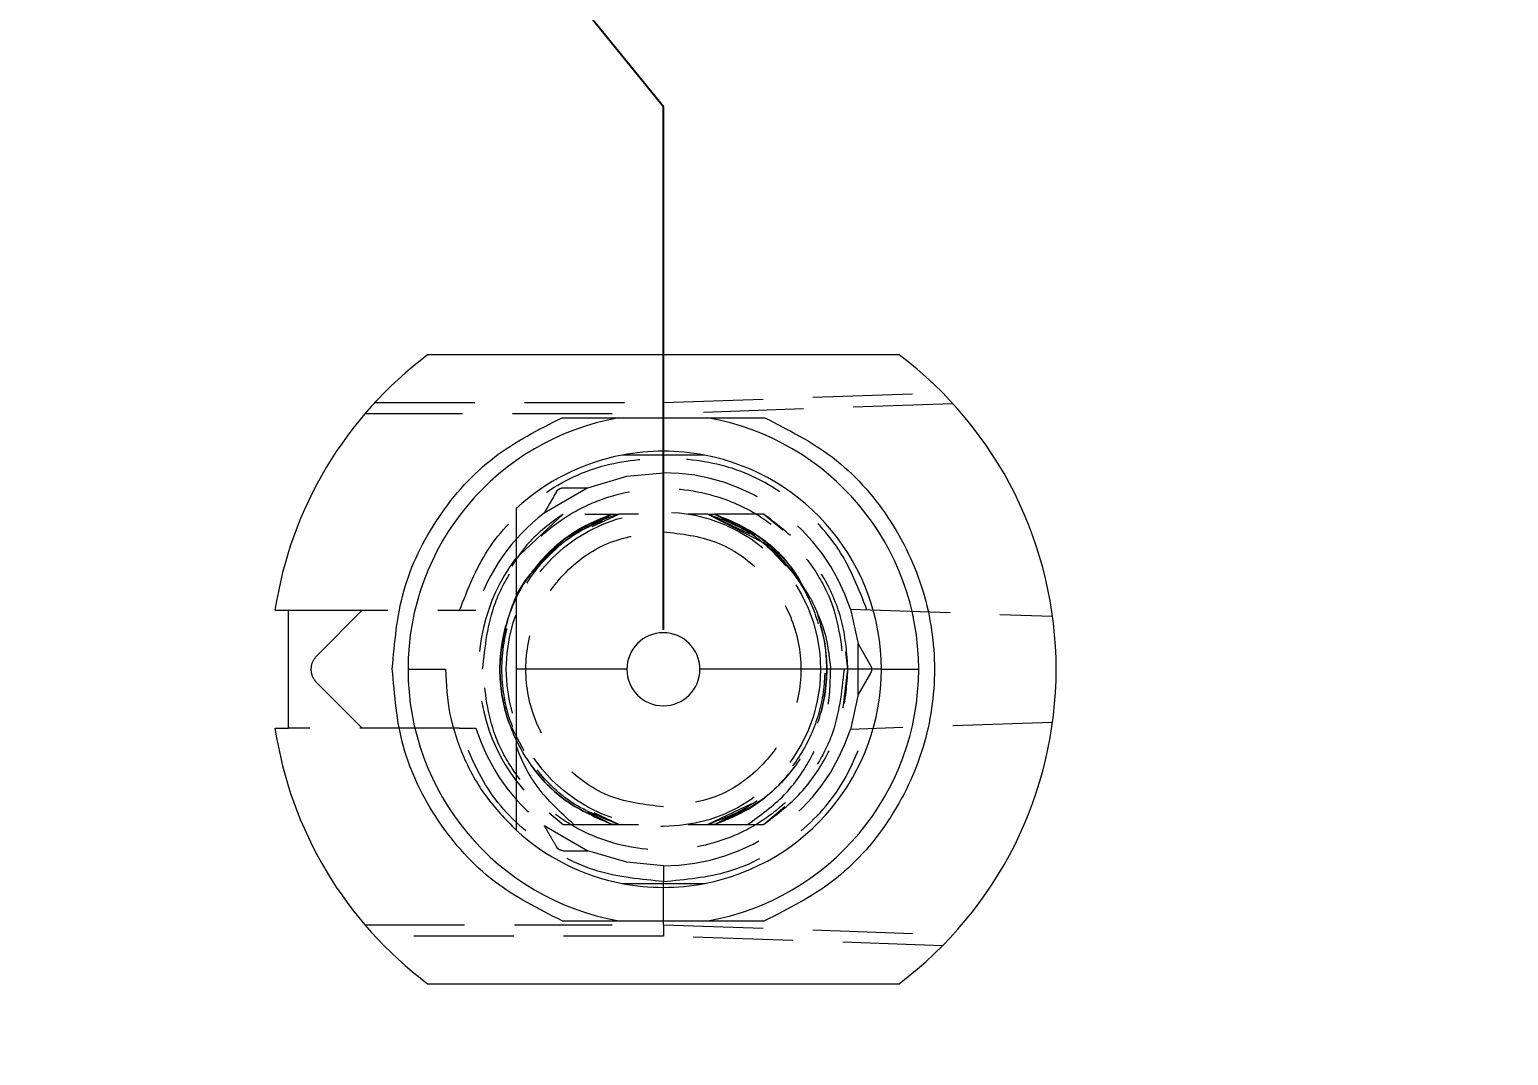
# Model space of a CAD drawing. Header units: millimetres. Extents: x -64 to 530, y -86 to 334.
# Drawn here: x 137.91 to 156.73, y 219.68 to 232.73 of the extents above; entities that cross this region are included whole.
import ezdxf

# ---------------------------------------------------------------- set-up
doc = ezdxf.new("R2010")
doc.units = ezdxf.units.MM
doc.header["$PDSIZE"] = -1
doc.linetypes.add('HIDDEN', pattern=[1.905, 1.27, -0.635])
doc.dimstyles.new('ISO-25', dxfattribs={"dimtxt": 2.5, "dimasz": 2.5, "dimexe": 1.25, "dimexo": 0.625, "dimtad": 1, "dimtxsty": 'Standard', "dimcen": 2.5, "dimadec": 0, "dimazin": 0, "dimtfac": 1, "dimtmove": 0, "dimatfit": 3, "dimfxl": 0, "dimarcsym": 0})

# ---------------------------------------------------------------- blocks, each defined once
blk = doc.blocks.new('*D35')
at = {"color": 0, "lineweight": -2}
for p, q in [((437.684, 297.079), (437.684, 315.579)), ((431.8, 293.079), (437.684, 297.079)), ((431.8, 279.9), (431.8, 293.079))]:
    blk.add_line(p, q, dxfattribs=at)
at = {"layer": 'Defpoints', "color": 0}
for p in [(437.684, 301.079), (431.8, 279.4), (0, 0)]:
    blk.add_point(p, dxfattribs=at)
at = {"color": 0, "insert": (435.434, 308.579), "char_height": 3, "attachment_point": 5, "rotation": 90}
blk.add_mtext('431,80', dxfattribs=at)
blk = doc.blocks.new('*D38')
at = {"color": 0, "lineweight": -2}
for p, q in [((162.289, 289.755), (162.289, 308.755)), ((165.75, 285.755), (162.289, 289.755)), ((165.75, 274.9), (165.75, 285.755))]:
    blk.add_line(p, q, dxfattribs=at)
at = {"layer": 'Defpoints', "color": 0}
for p in [(162.289, 293.755), (165.75, 274.4), (0, 0)]:
    blk.add_point(p, dxfattribs=at)
at = {"color": 0, "insert": (160.039, 301.505), "char_height": 3, "attachment_point": 5, "rotation": 90}
blk.add_mtext('165,75', dxfattribs=at)
blk = doc.blocks.new('*D39')
at = {"color": 0, "lineweight": -2}
for p, q in [((125.6, 265.32), (129.1, 265.32)), ((129.1, 265.32), (130.828, 263.455)), ((130.828, 263.455), (150.828, 263.455))]:
    blk.add_line(p, q, dxfattribs=at)
at = {"layer": 'Defpoints', "color": 0}
for p in [(125.1, 265.32), (134.828, 263.455), (0, 0)]:
    blk.add_point(p, dxfattribs=at)
at = {"color": 0, "insert": (143.078, 265.705), "char_height": 3, "attachment_point": 5}
blk.add_mtext('265,32', dxfattribs=at)
blk = doc.blocks.new('*D41')
at = {"color": 0, "lineweight": -2}
for p, q in [((191.371, 292.073), (191.371, 310.573)), ((199.07, 288.073), (191.371, 292.073)), ((199.07, 265.82), (199.07, 288.073))]:
    blk.add_line(p, q, dxfattribs=at)
at = {"layer": 'Defpoints', "color": 0}
for p in [(191.371, 296.073), (199.07, 265.32), (0, 0)]:
    blk.add_point(p, dxfattribs=at)
at = {"color": 0, "insert": (189.121, 303.573), "char_height": 3, "attachment_point": 5, "rotation": 90}
blk.add_mtext('199,07', dxfattribs=at)
blk = doc.blocks.new('*D42')
at = {"color": 0, "lineweight": -2}
for p, q in [((193.497, 265.32), (189.497, 263.066)), ((198.57, 265.32), (193.497, 265.32)), ((189.497, 263.066), (169.497, 263.066))]:
    blk.add_line(p, q, dxfattribs=at)
at = {"layer": 'Defpoints', "color": 0}
for p in [(199.07, 265.32), (185.497, 263.066), (0, 0)]:
    blk.add_point(p, dxfattribs=at)
at = {"color": 0, "insert": (177.247, 265.316), "char_height": 3, "attachment_point": 5}
blk.add_mtext('265,32', dxfattribs=at)
blk = doc.blocks.new('*D43')
at = {"color": 0, "lineweight": -2}
for p, q in [((280.31, 293.54), (280.31, 313.54)), ((285.75, 289.54), (280.31, 293.54)), ((285.75, 274.9), (285.75, 289.54))]:
    blk.add_line(p, q, dxfattribs=at)
at = {"layer": 'Defpoints', "color": 0}
for p in [(280.31, 297.54), (285.75, 274.4), (0, 0)]:
    blk.add_point(p, dxfattribs=at)
at = {"color": 0, "insert": (278.06, 305.79), "char_height": 3, "attachment_point": 5, "rotation": 90}
blk.add_mtext('285,75', dxfattribs=at)
blk = doc.blocks.new('*D44')
at = {"color": 0, "lineweight": -2}
for p, q in [((298.633, 293.447), (298.633, 312.947)), ((293.9, 289.447), (298.633, 293.447)), ((293.9, 279.9), (293.9, 289.447))]:
    blk.add_line(p, q, dxfattribs=at)
at = {"layer": 'Defpoints', "color": 0}
for p in [(298.633, 297.447), (293.9, 279.4), (0, 0)]:
    blk.add_point(p, dxfattribs=at)
at = {"color": 0, "insert": (296.383, 305.447), "char_height": 3, "attachment_point": 5, "rotation": 90}
blk.add_mtext('293,90', dxfattribs=at)
blk = doc.blocks.new('*D45')
at = {"color": 0, "lineweight": -2}
blk.add_line((285.25, 274.4), (252.388, 274.4), dxfattribs=at)
at = {"layer": 'Defpoints', "color": 0}
for p in [(267.888, 274.4), (285.75, 274.4), (0, 0)]:
    blk.add_point(p, dxfattribs=at)
at = {"color": 0, "insert": (259.888, 276.65), "char_height": 3, "attachment_point": 5}
blk.add_mtext('274,40', dxfattribs=at)
blk = doc.blocks.new('*D46')
at = {"color": 0, "lineweight": -2}
for p, q in [((273.06, 264.82), (273.06, 254.53)), ((273.06, 254.53), (277.95, 250.53)), ((277.95, 250.53), (277.95, 231.03))]:
    blk.add_line(p, q, dxfattribs=at)
at = {"layer": 'Defpoints', "color": 0}
for p in [(273.06, 265.32), (277.95, 246.53), (0, 0)]:
    blk.add_point(p, dxfattribs=at)
at = {"color": 0, "insert": (275.7, 238.53), "char_height": 3, "attachment_point": 5, "rotation": 90}
blk.add_mtext('273,06', dxfattribs=at)
blk = doc.blocks.new('*D47')
at = {"color": 0, "lineweight": -2}
for p, q in [((260.93, 266.76), (240.93, 266.76)), ((264.93, 265.32), (260.93, 266.76)), ((272.56, 265.32), (264.93, 265.32))]:
    blk.add_line(p, q, dxfattribs=at)
at = {"layer": 'Defpoints', "color": 0}
for p in [(256.93, 266.76), (273.06, 265.32), (0, 0)]:
    blk.add_point(p, dxfattribs=at)
at = {"color": 0, "insert": (248.68, 269.01), "char_height": 3, "attachment_point": 5}
blk.add_mtext('265,32', dxfattribs=at)
blk = doc.blocks.new('*D48')
at = {"color": 0, "lineweight": -2}
for p, q in [((355.301, 295.339), (355.301, 315.339)), ((359.73, 291.339), (355.301, 295.339)), ((359.73, 265.82), (359.73, 291.339))]:
    blk.add_line(p, q, dxfattribs=at)
at = {"layer": 'Defpoints', "color": 0}
for p in [(355.301, 299.339), (359.73, 265.32), (0, 0)]:
    blk.add_point(p, dxfattribs=at)
at = {"color": 0, "insert": (353.051, 307.589), "char_height": 3, "attachment_point": 5, "rotation": 90}
blk.add_mtext('359,73', dxfattribs=at)
blk = doc.blocks.new('*D49')
at = {"color": 0, "lineweight": -2}
for p, q in [((349.375, 265.32), (345.375, 260.541)), ((359.23, 265.32), (349.375, 265.32)), ((345.375, 260.541), (325.375, 260.541))]:
    blk.add_line(p, q, dxfattribs=at)
at = {"layer": 'Defpoints', "color": 0}
for p in [(359.73, 265.32), (341.375, 260.541), (0, 0)]:
    blk.add_point(p, dxfattribs=at)
at = {"color": 0, "insert": (333.125, 262.791), "char_height": 3, "attachment_point": 5}
blk.add_mtext('265,32', dxfattribs=at)
blk = doc.blocks.new('*D50')
at = {"color": 0, "lineweight": -2}
for p, q in [((411.281, 297.743), (411.281, 316.243)), ((415.9, 293.743), (411.281, 297.743)), ((415.9, 279.97), (415.9, 293.743))]:
    blk.add_line(p, q, dxfattribs=at)
at = {"layer": 'Defpoints', "color": 0}
for p in [(411.281, 301.743), (415.9, 279.47), (0, 0)]:
    blk.add_point(p, dxfattribs=at)
at = {"color": 0, "insert": (409.031, 309.243), "char_height": 3, "attachment_point": 5, "rotation": 90}
blk.add_mtext('415,90', dxfattribs=at)
blk = doc.blocks.new('*D51')
at = {"color": 0, "lineweight": -2}
for p, q in [((441.42, 274.4), (445.42, 275.871)), ((445.42, 275.871), (464.92, 275.871)), ((425.95, 274.4), (441.42, 274.4))]:
    blk.add_line(p, q, dxfattribs=at)
at = {"layer": 'Defpoints', "color": 0}
for p in [(449.42, 275.871), (425.45, 274.4), (0, 0)]:
    blk.add_point(p, dxfattribs=at)
at = {"color": 0, "insert": (457.42, 278.121), "char_height": 3, "attachment_point": 5}
blk.add_mtext('274,40', dxfattribs=at)
blk = doc.blocks.new('*D52')
at = {"color": 0, "lineweight": -2}
for p, q in [((423.283, 294.998), (423.283, 314.998)), ((425.45, 290.998), (423.283, 294.998)), ((425.45, 274.9), (425.45, 290.998))]:
    blk.add_line(p, q, dxfattribs=at)
at = {"layer": 'Defpoints', "color": 0}
for p in [(423.283, 298.998), (425.45, 274.4), (0, 0)]:
    blk.add_point(p, dxfattribs=at)
at = {"color": 0, "insert": (421.033, 307.248), "char_height": 3, "attachment_point": 5, "rotation": 90}
blk.add_mtext('425,45', dxfattribs=at)
blk = doc.blocks.new('*D56')
at = {"color": 0, "lineweight": -2}
for p, q in [((437.803, 215.414), (437.803, 235.414)), ((425.43, 211.414), (437.803, 215.414)), ((425.43, 198.55), (425.43, 211.414))]:
    blk.add_line(p, q, dxfattribs=at)
at = {"layer": 'Defpoints', "color": 0}
for p in [(437.803, 219.414), (425.43, 198.05), (0, 0)]:
    blk.add_point(p, dxfattribs=at)
at = {"color": 0, "insert": (435.553, 227.664), "char_height": 3, "attachment_point": 5, "rotation": 90}
blk.add_mtext('425,43', dxfattribs=at)
blk = doc.blocks.new('*D73')
at = {"color": 0, "lineweight": -2}
for p, q in [((142.392, 292.375), (142.392, 310.875)), ((139.399, 288.375), (142.392, 292.375)), ((139.399, 279.9), (139.399, 288.375))]:
    blk.add_line(p, q, dxfattribs=at)
at = {"layer": 'Defpoints', "color": 0}
for p in [(142.392, 296.375), (139.399, 279.4), (0, 0)]:
    blk.add_point(p, dxfattribs=at)
at = {"color": 0, "insert": (140.142, 303.875), "char_height": 3, "attachment_point": 5, "rotation": 90}
blk.add_mtext('139,40', dxfattribs=at)
blk = doc.blocks.new('*D75')
at = {"color": 0, "lineweight": -2}
for p, q in [((288.794, 294.16), (288.794, 313.16)), ((290.401, 290.16), (288.794, 294.16)), ((290.401, 279.9), (290.401, 290.16))]:
    blk.add_line(p, q, dxfattribs=at)
at = {"layer": 'Defpoints', "color": 0}
for p in [(288.794, 298.16), (290.401, 279.4), (0, 0)]:
    blk.add_point(p, dxfattribs=at)
at = {"color": 0, "insert": (286.544, 305.91), "char_height": 3, "attachment_point": 5, "rotation": 90}
blk.add_mtext('290,40', dxfattribs=at)
blk = doc.blocks.new('*D76')
at = {"color": 0, "lineweight": -2}
for p, q in [((306.252, 292.611), (306.252, 312.111)), ((297.399, 288.611), (306.252, 292.611)), ((297.399, 279.9), (297.399, 288.611))]:
    blk.add_line(p, q, dxfattribs=at)
at = {"layer": 'Defpoints', "color": 0}
for p in [(306.252, 296.611), (297.399, 279.4), (0, 0)]:
    blk.add_point(p, dxfattribs=at)
at = {"color": 0, "insert": (304.002, 304.611), "char_height": 3, "attachment_point": 5, "rotation": 90}
blk.add_mtext('297,40', dxfattribs=at)
blk = doc.blocks.new('*D77')
at = {"color": 0, "lineweight": -2}
for p, q in [((404.526, 297.682), (404.526, 316.182)), ((412.401, 293.682), (404.526, 297.682)), ((412.401, 279.9), (412.401, 293.682))]:
    blk.add_line(p, q, dxfattribs=at)
at = {"layer": 'Defpoints', "color": 0}
for p in [(404.526, 301.682), (412.401, 279.4), (0, 0)]:
    blk.add_point(p, dxfattribs=at)
at = {"color": 0, "insert": (402.276, 309.182), "char_height": 3, "attachment_point": 5, "rotation": 90}
blk.add_mtext('412,40', dxfattribs=at)
blk = doc.blocks.new('*D78')
at = {"color": 0, "lineweight": -2}
for p, q in [((417.265, 297.291), (417.265, 315.791)), ((419.399, 293.291), (417.265, 297.291)), ((419.399, 279.9), (419.399, 293.291))]:
    blk.add_line(p, q, dxfattribs=at)
at = {"layer": 'Defpoints', "color": 0}
for p in [(417.265, 301.291), (419.399, 279.4), (0, 0)]:
    blk.add_point(p, dxfattribs=at)
at = {"color": 0, "insert": (415.015, 308.791), "char_height": 3, "attachment_point": 5, "rotation": 90}
blk.add_mtext('419,40', dxfattribs=at)
blk = doc.blocks.new('*D119')
at = {"color": 0, "lineweight": -2}
for p, q in [((393.843, 235.159), (393.843, 254.159)), ((396, 231.159), (393.843, 235.159)), ((396, 225.095), (396, 231.159))]:
    blk.add_line(p, q, dxfattribs=at)
at = {"layer": 'Defpoints', "color": 0}
for p in [(393.843, 239.159), (396, 224.595), (0, 0)]:
    blk.add_point(p, dxfattribs=at)
at = {"color": 0, "insert": (391.593, 246.909), "char_height": 3, "attachment_point": 5, "rotation": 90}
blk.add_mtext('396,00', dxfattribs=at)
blk = doc.blocks.new('*D120')
at = {"color": 0, "lineweight": -2}
for p, q in [((372.602, 236.309), (372.602, 255.809)), ((373.5, 232.309), (372.602, 236.309)), ((373.5, 225.095), (373.5, 232.309))]:
    blk.add_line(p, q, dxfattribs=at)
at = {"layer": 'Defpoints', "color": 0}
for p in [(372.602, 240.309), (373.5, 224.595), (0, 0)]:
    blk.add_point(p, dxfattribs=at)
at = {"color": 0, "insert": (370.352, 248.309), "char_height": 3, "attachment_point": 5, "rotation": 90}
blk.add_mtext('373,50', dxfattribs=at)
blk = doc.blocks.new('*D121')
at = {"color": 0, "lineweight": -2}
for p, q in [((345.579, 237.414), (345.579, 256.414)), ((349.175, 233.414), (345.579, 237.414)), ((349.175, 225.095), (349.175, 233.414))]:
    blk.add_line(p, q, dxfattribs=at)
at = {"layer": 'Defpoints', "color": 0}
for p in [(345.579, 241.414), (349.175, 224.595), (0, 0)]:
    blk.add_point(p, dxfattribs=at)
at = {"color": 0, "insert": (343.329, 249.164), "char_height": 3, "attachment_point": 5, "rotation": 90}
blk.add_mtext('349,18', dxfattribs=at)
blk = doc.blocks.new('*D122')
at = {"color": 0, "lineweight": -2}
for p, q in [((325.674, 236.995), (325.674, 256.995)), ((328.855, 232.995), (325.674, 236.995)), ((328.855, 225.095), (328.855, 232.995))]:
    blk.add_line(p, q, dxfattribs=at)
at = {"layer": 'Defpoints', "color": 0}
for p in [(325.674, 240.995), (328.855, 224.595), (0, 0)]:
    blk.add_point(p, dxfattribs=at)
at = {"color": 0, "insert": (323.424, 249.245), "char_height": 3, "attachment_point": 5, "rotation": 90}
blk.add_mtext('328,86', dxfattribs=at)
blk = doc.blocks.new('*D123')
at = {"color": 0, "lineweight": -2}
for p, q in [((304.85, 235.076), (304.85, 254.576)), ((308.535, 231.076), (304.85, 235.076)), ((308.535, 225.095), (308.535, 231.076))]:
    blk.add_line(p, q, dxfattribs=at)
at = {"layer": 'Defpoints', "color": 0}
for p in [(304.85, 239.076), (308.535, 224.595), (0, 0)]:
    blk.add_point(p, dxfattribs=at)
at = {"color": 0, "insert": (302.6, 247.076), "char_height": 3, "attachment_point": 5, "rotation": 90}
blk.add_mtext('308,54', dxfattribs=at)
blk = doc.blocks.new('*D124')
at = {"color": 0, "lineweight": -2}
for p, q in [((286.103, 233.369), (286.103, 253.369)), ((288.215, 229.369), (286.103, 233.369)), ((288.215, 225.095), (288.215, 229.369))]:
    blk.add_line(p, q, dxfattribs=at)
at = {"layer": 'Defpoints', "color": 0}
for p in [(286.103, 237.369), (288.215, 224.595), (0, 0)]:
    blk.add_point(p, dxfattribs=at)
at = {"color": 0, "insert": (283.853, 245.619), "char_height": 3, "attachment_point": 5, "rotation": 90}
blk.add_mtext('288,22', dxfattribs=at)
blk = doc.blocks.new('*D125')
at = {"color": 0, "lineweight": -2}
for p, q in [((263.907, 234.454), (263.907, 253.954)), ((267.895, 230.454), (263.907, 234.454)), ((267.895, 225.095), (267.895, 230.454))]:
    blk.add_line(p, q, dxfattribs=at)
at = {"layer": 'Defpoints', "color": 0}
for p in [(263.907, 238.454), (267.895, 224.595), (0, 0)]:
    blk.add_point(p, dxfattribs=at)
at = {"color": 0, "insert": (261.657, 246.454), "char_height": 3, "attachment_point": 5, "rotation": 90}
blk.add_mtext('267,90', dxfattribs=at)
blk = doc.blocks.new('*D126')
at = {"color": 0, "lineweight": -2}
for p, q in [((243.782, 232.451), (243.782, 252.451)), ((247.575, 228.595), (243.782, 232.451)), ((247.575, 225.095), (247.575, 228.595))]:
    blk.add_line(p, q, dxfattribs=at)
at = {"layer": 'Defpoints', "color": 0}
for p in [(243.782, 236.451), (247.575, 224.595), (0, 0)]:
    blk.add_point(p, dxfattribs=at)
at = {"color": 0, "insert": (241.532, 244.701), "char_height": 3, "attachment_point": 5, "rotation": 90}
blk.add_mtext('247,58', dxfattribs=at)
blk = doc.blocks.new('*D127')
at = {"color": 0, "lineweight": -2}
for p, q in [((222.023, 234.703), (222.023, 254.703)), ((227.255, 230.703), (222.023, 234.703)), ((227.255, 225.095), (227.255, 230.703))]:
    blk.add_line(p, q, dxfattribs=at)
at = {"layer": 'Defpoints', "color": 0}
for p in [(222.023, 238.703), (227.255, 224.595), (0, 0)]:
    blk.add_point(p, dxfattribs=at)
at = {"color": 0, "insert": (219.773, 246.953), "char_height": 3, "attachment_point": 5, "rotation": 90}
blk.add_mtext('227,26', dxfattribs=at)
blk = doc.blocks.new('*D128')
at = {"color": 0, "lineweight": -2}
for p, q in [((203.028, 233.99), (203.028, 253.49)), ((206.946, 229.99), (203.028, 233.99)), ((206.946, 225.095), (206.946, 229.99))]:
    blk.add_line(p, q, dxfattribs=at)
at = {"layer": 'Defpoints', "color": 0}
for p in [(203.028, 237.99), (206.946, 224.595), (0, 0)]:
    blk.add_point(p, dxfattribs=at)
at = {"color": 0, "insert": (200.778, 245.99), "char_height": 3, "attachment_point": 5, "rotation": 90}
blk.add_mtext('206,95', dxfattribs=at)
blk = doc.blocks.new('*D129')
at = {"color": 0, "lineweight": -2}
for p, q in [((182.809, 235.614), (182.809, 254.614)), ((186.615, 231.614), (182.809, 235.614)), ((186.615, 225.095), (186.615, 231.614))]:
    blk.add_line(p, q, dxfattribs=at)
at = {"layer": 'Defpoints', "color": 0}
for p in [(182.809, 239.614), (186.615, 224.595), (0, 0)]:
    blk.add_point(p, dxfattribs=at)
at = {"color": 0, "insert": (180.559, 247.364), "char_height": 3, "attachment_point": 5, "rotation": 90}
blk.add_mtext('186,62', dxfattribs=at)
blk = doc.blocks.new('*D130')
at = {"color": 0, "lineweight": -2}
for p, q in [((163.921, 235.803), (163.921, 254.303)), ((166.295, 231.803), (163.921, 235.803)), ((166.295, 225.095), (166.295, 231.803))]:
    blk.add_line(p, q, dxfattribs=at)
at = {"layer": 'Defpoints', "color": 0}
for p in [(163.921, 239.803), (166.295, 224.595), (0, 0)]:
    blk.add_point(p, dxfattribs=at)
at = {"color": 0, "insert": (161.671, 247.303), "char_height": 3, "attachment_point": 5, "rotation": 90}
blk.add_mtext('166,30', dxfattribs=at)
blk = doc.blocks.new('*D131')
at = {"color": 0, "lineweight": -2}
for p, q in [((142.732, 235.75), (142.732, 254.75)), ((145.975, 231.75), (142.732, 235.75)), ((145.975, 225.095), (145.975, 231.75))]:
    blk.add_line(p, q, dxfattribs=at)
at = {"layer": 'Defpoints', "color": 0}
for p in [(142.732, 239.75), (145.975, 224.595), (0, 0)]:
    blk.add_point(p, dxfattribs=at)
at = {"color": 0, "insert": (140.482, 247.5), "char_height": 3, "attachment_point": 5, "rotation": 90}
blk.add_mtext('145,98', dxfattribs=at)
blk = doc.blocks.new('*D142')
at = {"color": 0, "lineweight": -2}
for p, q in [((401.115, 224.595), (405.115, 228.426)), ((405.115, 228.426), (425.115, 228.426)), ((396.5, 224.595), (401.115, 224.595))]:
    blk.add_line(p, q, dxfattribs=at)
at = {"layer": 'Defpoints', "color": 0}
for p in [(409.115, 228.426), (396, 224.595), (0, 0)]:
    blk.add_point(p, dxfattribs=at)
at = {"color": 0, "insert": (417.365, 230.676), "char_height": 3, "attachment_point": 5}
blk.add_mtext('224,59', dxfattribs=at)
blk = doc.blocks.new('*D143')
at = {"color": 0, "lineweight": -2}
blk.add_line((166.25, 274.4), (193.07, 274.4), dxfattribs=at)
at = {"layer": 'Defpoints', "color": 0}
for p in [(165.75, 274.4), (177.57, 274.4), (0, 0)]:
    blk.add_point(p, dxfattribs=at)
at = {"color": 0, "insert": (185.57, 276.65), "char_height": 3, "attachment_point": 5}
blk.add_mtext('274,40', dxfattribs=at)

msp = doc.modelspace()

# ---------------------------------------------------------------- linework, layer by layer
at = {"color": 7, "linetype": 'Continuous', "lineweight": 15}
for p, q in [((148.975, 228.595), (142.975, 228.595)), ((141.032, 225.345), (141.2, 225.345)), ((141.2, 225.345), (141.2, 223.845)), ((142.725, 224.595), (143.2, 224.595)), ((145.51, 224.595), (144.1, 224.595)), ((148.75, 224.595), (146.44, 224.595)), ((148.75, 224.595), (149.225, 224.595)), ((141.032, 223.845), (141.2, 223.845)), ((142.975, 220.595), (148.975, 220.595))]:
    msp.add_line(p, q, dxfattribs=at)
at = {"color": 7, "linetype": 'HIDDEN', "lineweight": 0}
for p, q in [((142.304, 227.989), (145.975, 227.989)), ((145.975, 227.989), (149.528, 228.113)), ((145.975, 227.845), (145.975, 227.989)), ((149.661, 227.974), (145.975, 227.845)), ((145.325, 227.845), (142.175, 227.845)), ((145.975, 227.295), (145.975, 227.845)), ((145.975, 227.295), (145.975, 227.095)), ((146.499, 227.32), (146.499, 227.32)), ((145.015, 226.903), (144.456, 226.58)), ((144.086, 225.993), (144.701, 226.57)), ((144.752, 226.276), (145.324, 226.57)), ((144.752, 226.276), (145.324, 226.57)), ((144.974, 226.57), (145.324, 226.57)), ((145.07, 226.41), (145.409, 226.57)), ((145.324, 226.57), (145.083, 226.446)), ((145.66, 226.57), (145.409, 226.57)), ((146.541, 226.57), (146.29, 226.57)), ((146.541, 226.57), (147.246, 226.209)), ((146.541, 226.57), (147.073, 226.319)), ((146.541, 226.57), (147.073, 226.319)), ((147.249, 226.57), (146.626, 226.57)), ((147.073, 226.34), (146.626, 226.57)), ((146.626, 226.57), (147.14, 226.306)), ((147.14, 226.306), (146.626, 226.57)), ((146.626, 226.57), (147.14, 226.306)), ((147.494, 226.364), (147.249, 226.57)), ((141.2, 225.345), (143.381, 225.345)), ((141.567, 224.772), (142.14, 225.345)), ((148.355, 225.36), (150.929, 225.27)), ((148.355, 225.36), (148.454, 224.918)), ((148.325, 224.595), (148.297, 224.818)), ((148.454, 224.918), (148.612, 224.645)), ((148.454, 224.272), (148.454, 224.918)), ((148.264, 224.106), (148.325, 224.595)), ((142.14, 223.845), (141.567, 224.418)), ((148.612, 224.545), (148.454, 224.272)), ((148.454, 224.272), (148.355, 223.83)), ((143.381, 223.845), (141.2, 223.845)), ((150.929, 223.92), (148.355, 223.83)), ((147.098, 222.882), (146.541, 222.62)), ((147.098, 222.882), (146.541, 222.62)), ((144.523, 222.769), (144.701, 222.62)), ((144.523, 222.769), (144.701, 222.62)), ((145.009, 222.782), (145.324, 222.62)), ((145.409, 222.62), (145.096, 222.768)), ((146.626, 222.62), (147.029, 222.827)), ((146.626, 222.62), (147.01, 222.817)), ((147.249, 222.62), (147.522, 222.849)), ((144.456, 222.609), (145.015, 222.287)), ((144.701, 222.62), (145.324, 222.62)), ((144.701, 222.62), (145.66, 222.62)), ((146.29, 222.62), (147.048, 222.62)), ((146.626, 222.62), (147.249, 222.62)), ((145.975, 222.095), (145.975, 221.895)), ((145.975, 221.345), (145.975, 221.895)), ((142.175, 221.345), (145.325, 221.345)), ((145.975, 221.201), (142.304, 221.201)), ((145.975, 221.345), (149.661, 221.216)), ((145.975, 221.345), (145.975, 221.201)), ((149.528, 221.077), (145.975, 221.201))]:
    msp.add_line(p, q, dxfattribs=at)
at = {"color": 7, "linetype": 'HIDDEN', "lineweight": 0, "flags": 128}
for points in [[(145.015, 226.903), (145.509, 227.051), (145.975, 227.095)], [(144.701, 226.57), (144.701, 226.57)], [(145.409, 226.57), (145.409, 226.57)], [(145.409, 226.57), (145.409, 226.57)], [(145.409, 226.57), (145.409, 226.57)], [(145.409, 226.57), (145.409, 226.57)], [(145.409, 226.57), (145.409, 226.57)], [(146.541, 226.57), (146.541, 226.57)], [(146.541, 226.57), (146.541, 226.57)], [(146.541, 226.57), (146.541, 226.57)], [(146.541, 226.57), (146.541, 226.57)], [(146.541, 226.57), (146.541, 226.57)], [(146.541, 226.57), (146.541, 226.57)], [(146.541, 226.57), (146.541, 226.57)], [(146.541, 226.57), (146.541, 226.57)], [(147.249, 226.57), (147.249, 226.57)], [(144.046, 223.819), (144.042, 223.848), (144.042, 223.856), (144.042, 223.858), (144.043, 223.859), (144.043, 223.859), (144.043, 223.859), (144.043, 223.859), (144.043, 223.859), (144.043, 223.859), (144.043, 223.859), (144.043, 223.859), (144.043, 223.859), (144.042, 223.859), (144.042, 223.859), (144.042, 223.859), (144.042, 223.859), (144.042, 223.859), (144.042, 223.859), (144.042, 223.859), (144.043, 223.859), (144.043, 223.859), (144.043, 223.859), (144.043, 223.859), (144.043, 223.859), (144.043, 223.859), (144.043, 223.859), (144.043, 223.859), (144.043, 223.859), (144.044, 223.859), (144.044, 223.859), (144.047, 223.856), (144.111, 223.726), (144.198, 223.563)], [(147.754, 223.568), (147.754, 223.568)], [(147.002, 222.816), (147.002, 222.816)], [(144.701, 222.62), (144.701, 222.62)], [(144.701, 222.62), (144.701, 222.62)], [(144.701, 222.62), (144.701, 222.62)], [(144.701, 222.62), (144.701, 222.62)], [(144.701, 222.62), (144.701, 222.62)], [(144.701, 222.62), (144.701, 222.62)], [(144.701, 222.62), (144.701, 222.62)], [(144.701, 222.62), (144.701, 222.62)], [(145.66, 222.62), (145.66, 222.62)], [(146.29, 222.62), (146.29, 222.62)], [(147.249, 222.62), (147.249, 222.62)], [(147.249, 222.62), (147.249, 222.62)], [(147.249, 222.62), (147.249, 222.62)], [(147.249, 222.62), (147.249, 222.62)], [(147.249, 222.62), (147.249, 222.62)], [(147.249, 222.62), (147.249, 222.62)], [(147.249, 222.62), (147.249, 222.62)], [(145.975, 222.095), (145.509, 222.139), (145.015, 222.287)]]:
    msp.add_lwpolyline(points, dxfattribs=at)
at = {"color": 7, "linetype": 'HIDDEN', "lineweight": 0}
msp.add_circle((145.975, 224.595), 2, dxfattribs=at)
at = {"color": 7, "linetype": 'Continuous', "lineweight": 15}
for radius, start, end in [(5, 126.8699, 171.3731), (5, 306.8699, 53.1301), (3.25, 100.0633, 180), (3.25, 0, 79.9367), (2.775, 100.8932, 132.5066), (2.775, 79.1068, 100.8929), (2.775, 0, 79.1071), (0.465, 0, 180), (3.25, 180, 259.9367), (0.465, 180, 0), (2.775, 280.8929, 0), (3.25, 280.0633, 0), (5, 188.6269, 233.1301), (2.775, 227.4934, 259.1071), (2.775, 259.1067, 280.8938)]:
    msp.add_arc((145.975, 224.595), radius, start, end, dxfattribs=at)
at = {"color": 7, "linetype": 'HIDDEN', "lineweight": 0}
for radius, start, end in [(2.5, 17.8157, 90), (2.5, 127.4202, 162.5424), (2.35, 143.5058, 237.1851), (2.5, 197.4576, 232.5798), (2.5, 270, 342.1843)]:
    msp.add_arc((145.975, 224.595), radius, start, end, dxfattribs=at)
at = {"color": 7, "linetype": 'Continuous', "lineweight": 15}
for points, knots in [([(142.525, 224.601), (142.554, 224.935), (142.612, 225.617), (143.078, 226.554), (143.775, 227.336), (144.387, 227.644), (144.686, 227.795)], [0, 0, 0, 0, 0.244423, 0.499999, 0.755577, 1, 1, 1, 1]), ([(144.686, 227.795), (144.82, 227.795), (144.994, 227.795), (145.188, 227.795), (145.269, 227.795), (145.323, 227.795), (145.362, 227.795), (145.389, 227.795), (145.403, 227.795), (145.407, 227.795), (145.407, 227.795), (145.407, 227.795)], [0, 0, 0, 0, 0.52193, 0.67471, 0.77964, 0.851727, 0.901663, 0.954568, 0.975882, 0.993095, 1, 1, 1, 1]), ([(145.407, 227.795), (145.583, 227.795), (145.935, 227.795), (146.329, 227.795), (146.521, 227.795), (146.543, 227.795)], [0, 0, 0, 0, 0.469102, 0.939618, 1, 1, 1, 1]), ([(146.543, 227.795), (146.543, 227.795), (146.545, 227.795), (146.556, 227.795), (146.6, 227.795), (146.796, 227.795), (147.03, 227.795), (147.226, 227.795), (147.264, 227.795)], [0, 0, 0, 0, 0.01693, 0.039301, 0.081695, 0.236199, 0.852161, 1, 1, 1, 1]), ([(147.264, 227.795), (147.563, 227.644), (148.175, 227.335), (148.877, 226.552), (149.326, 225.612), (149.474, 224.595), (149.326, 223.578), (148.877, 222.638), (148.175, 221.855), (147.563, 221.546), (147.264, 221.395)], [0, 0, 0, 0, 0.122204, 0.25, 0.377796, 0.5, 0.622203, 0.75, 0.877796, 1, 1, 1, 1]), ([(146.499, 227.32), (146.209, 227.32), (145.856, 227.32), (145.512, 227.32), (145.451, 227.32)], [0, 0, 0, 0, 0.821488, 1, 1, 1, 1]), ([(144.1, 226.641), (144.1, 226.203), (144.1, 225.6), (144.1, 224.811), (144.1, 224.595)], [0, 0, 0, 0, 0.725759, 1, 1, 1, 1]), ([(144.686, 221.395), (144.386, 221.546), (143.773, 221.855), (143.075, 222.64), (142.609, 223.582), (142.553, 224.266), (142.525, 224.601)], [0, 0, 0, 0, 0.244391, 0.5, 0.755609, 1, 1, 1, 1]), ([(143.2, 224.595), (143.211, 224.403), (143.234, 224.02), (143.419, 223.471), (143.699, 222.963), (143.966, 222.687), (144.1, 222.549)], [0, 0, 0, 0, 0.25, 0.5, 0.749998, 1, 1, 1, 1]), ([(144.1, 224.595), (144.1, 224.4), (144.1, 223.896), (144.1, 223.214), (144.1, 222.765), (144.1, 222.549)], [0, 0, 0, 0, 0.246526, 0.638139, 1, 1, 1, 1]), ([(145.451, 221.87), (145.741, 221.87), (146.094, 221.87), (146.438, 221.87), (146.499, 221.87)], [0, 0, 0, 0, 0.821493, 1, 1, 1, 1]), ([(144.686, 221.395), (144.82, 221.395), (144.994, 221.395), (145.188, 221.395), (145.269, 221.395), (145.323, 221.395), (145.362, 221.395), (145.389, 221.395), (145.403, 221.395), (145.407, 221.395), (145.407, 221.395), (145.407, 221.395)], [0, 0, 0, 0, 0.52193, 0.67471, 0.77964, 0.851727, 0.901663, 0.954568, 0.975882, 0.993095, 1, 1, 1, 1]), ([(145.407, 221.395), (145.583, 221.395), (145.935, 221.395), (146.329, 221.395), (146.521, 221.395), (146.543, 221.395)], [0, 0, 0, 0, 0.469102, 0.939618, 1, 1, 1, 1]), ([(146.543, 221.395), (146.543, 221.395), (146.545, 221.395), (146.556, 221.395), (146.6, 221.395), (146.796, 221.395), (147.03, 221.395), (147.226, 221.395), (147.264, 221.395)], [0, 0, 0, 0, 0.01693, 0.039301, 0.081695, 0.236199, 0.852161, 1, 1, 1, 1])]:
    msp.add_open_spline(points, degree=3, knots=knots, dxfattribs=at)
at = {"color": 7, "linetype": 'HIDDEN', "lineweight": 0}
for points, knots in [([(143.381, 225.345), (143.485, 225.609), (143.697, 226.152), (144.326, 226.788), (145.112, 227.216), (145.692, 227.269), (145.975, 227.295)], [0, 0, 0, 0, 0.243393, 0.5, 0.756609, 1, 1, 1, 1]), ([(148.567, 225.352), (148.463, 225.616), (148.25, 226.157), (147.621, 226.791), (146.836, 227.217), (146.257, 227.269), (145.975, 227.295)], [0, 0, 0, 0, 0.243424, 0.5, 0.756577, 1, 1, 1, 1]), ([(143.675, 224.595), (143.706, 224.884), (143.754, 225.331), (144.04, 225.867), (144.337, 226.232), (144.703, 226.531), (145.239, 226.809), (145.975, 226.951), (146.711, 226.809), (147.247, 226.532), (147.613, 226.233), (147.91, 225.867), (148.196, 225.331), (148.244, 224.884), (148.275, 224.595)], [0, 0, 0, 0, 0.119721, 0.184823, 0.25, 0.315102, 0.380278, 0.5, 0.619721, 0.684824, 0.75, 0.815102, 0.880279, 1, 1, 1, 1]), ([(144.613, 226.853), (144.572, 226.782), (144.518, 226.688), (144.47, 226.605), (144.458, 226.584), (144.456, 226.581), (144.456, 226.58)], [0, 0, 0, 0, 0.638725, 0.843751, 0.925002, 1, 1, 1, 1]), ([(144.613, 226.853), (144.618, 226.861), (144.628, 226.875), (144.649, 226.891), (144.674, 226.901), (144.691, 226.903), (144.7, 226.903)], [0, 0, 0, 0, 0.250806, 0.500011, 0.7492, 1, 1, 1, 1]), ([(144.7, 226.903), (144.782, 226.903), (144.89, 226.903), (144.987, 226.903), (145.012, 226.903), (145.014, 226.903), (145.015, 226.903)], [0, 0, 0, 0, 0.638712, 0.843743, 0.924997, 1, 1, 1, 1]), ([(145.324, 226.57), (145.124, 226.483), (144.724, 226.31), (144.263, 225.832), (143.964, 225.247), (143.861, 224.595), (143.964, 223.943), (144.263, 223.358), (144.724, 222.88), (145.124, 222.707), (145.324, 222.62)], [0, 0, 0, 0, 0.125, 0.249999, 0.374999, 0.499999, 0.625, 0.75, 0.874999, 1, 1, 1, 1]), ([(145.409, 222.62), (145.202, 222.701), (144.788, 222.863), (144.306, 223.339), (143.992, 223.931), (143.885, 224.595), (143.992, 225.259), (144.306, 225.851), (144.788, 226.327), (145.202, 226.489), (145.409, 226.57)], [0, 0, 0, 0, 0.125, 0.25, 0.375, 0.500001, 0.625, 0.750001, 0.875, 1, 1, 1, 1]), ([(145.409, 222.62), (145.202, 222.701), (144.788, 222.863), (144.306, 223.339), (143.992, 223.931), (143.885, 224.595), (143.992, 225.259), (144.306, 225.851), (144.788, 226.327), (145.202, 226.489), (145.409, 226.57)], [0, 0, 0, 0, 0.125, 0.25, 0.375, 0.5, 0.625, 0.749999, 0.875, 1, 1, 1, 1]), ([(145.409, 222.62), (145.202, 222.701), (144.788, 222.863), (144.306, 223.339), (143.992, 223.931), (143.885, 224.595), (143.992, 225.259), (144.306, 225.851), (144.788, 226.327), (145.202, 226.489), (145.409, 226.57)], [0, 0, 0, 0, 0.125, 0.25, 0.375, 0.500001, 0.625, 0.75, 0.875, 1, 1, 1, 1]), ([(144.701, 226.57), (144.541, 226.455), (144.283, 226.27), (144.11, 226.005), (144.045, 225.905)], [0, 0, 0, 0, 0.621034, 1, 1, 1, 1]), ([(144.303, 225.832), (144.445, 225.994), (144.728, 226.32), (145.125, 226.487), (145.324, 226.57)], [0, 0, 0, 0, 0.499998, 1, 1, 1, 1]), ([(144.531, 226.056), (144.6, 226.133), (144.815, 226.371), (145.118, 226.49), (145.324, 226.57)], [0, 0, 0, 0, 0.321275, 1, 1, 1, 1]), ([(145.409, 226.57), (145.27, 226.522), (144.991, 226.425), (144.757, 226.246), (144.64, 226.157)], [0, 0, 0, 0, 0.499998, 1, 1, 1, 1]), ([(145.324, 226.57), (145.346, 226.57), (145.374, 226.57), (145.401, 226.57), (145.408, 226.57), (145.409, 226.57), (145.409, 226.57)], [0, 0, 0, 0, 0.659472, 0.855342, 0.930509, 1, 1, 1, 1]), ([(146.541, 226.57), (146.541, 226.57), (146.542, 226.57), (146.549, 226.57), (146.576, 226.57), (146.604, 226.57), (146.626, 226.57)], [0, 0, 0, 0, 0.068867, 0.145392, 0.344884, 1, 1, 1, 1]), ([(146.541, 226.57), (146.541, 226.57), (146.542, 226.57), (146.549, 226.57), (146.576, 226.57), (146.604, 226.57), (146.626, 226.57)], [0, 0, 0, 0, 0.068951, 0.145592, 0.345135, 1, 1, 1, 1]), ([(146.541, 226.57), (146.751, 226.492), (147.137, 226.349), (147.412, 226.045), (147.538, 225.906)], [0, 0, 0, 0, 0.5445, 1, 1, 1, 1]), ([(146.626, 226.57), (146.826, 226.483), (147.226, 226.31), (147.687, 225.831), (147.986, 225.247), (148.089, 224.595), (147.986, 223.943), (147.687, 223.358), (147.226, 222.88), (146.826, 222.707), (146.626, 222.62)], [0, 0, 0, 0, 0.125, 0.25, 0.375, 0.5, 0.625, 0.750001, 0.875, 1, 1, 1, 1]), ([(147.858, 225.424), (147.799, 225.557), (147.651, 225.89), (147.222, 226.308), (146.824, 226.483), (146.626, 226.57)], [0, 0, 0, 0, 0.252269, 0.626133, 1, 1, 1, 1]), ([(146.626, 226.57), (146.83, 226.487), (147.174, 226.348), (147.418, 226.07), (147.518, 225.957)], [0, 0, 0, 0, 0.592112, 1, 1, 1, 1]), ([(148.325, 224.595), (148.311, 224.791), (148.283, 225.182), (148.057, 225.73), (147.719, 226.217), (147.405, 226.452), (147.249, 226.57)], [0, 0, 0, 0, 0.249998, 0.5, 0.749998, 1, 1, 1, 1]), ([(145.975, 222.845), (145.746, 222.871), (145.288, 222.924), (144.705, 223.329), (144.316, 223.907), (144.179, 224.595), (144.316, 225.283), (144.705, 225.861), (145.288, 226.266), (145.746, 226.319), (145.975, 226.345)], [0, 0, 0, 0, 0.125, 0.25, 0.375, 0.5, 0.625, 0.75, 0.875, 1, 1, 1, 1]), ([(145.975, 226.345), (146.204, 226.319), (146.662, 226.266), (147.245, 225.861), (147.634, 225.283), (147.771, 224.595), (147.634, 223.907), (147.245, 223.329), (146.662, 222.924), (146.204, 222.871), (145.975, 222.845)], [0, 0, 0, 0, 0.125, 0.25, 0.375, 0.5, 0.625, 0.75, 0.875, 1, 1, 1, 1]), ([(145.324, 222.62), (145.124, 222.707), (144.724, 222.88), (144.263, 223.359), (143.964, 223.943), (143.86, 224.596), (143.967, 225.243), (144.222, 225.786), (144.497, 226.033), (144.61, 226.135)], [0, 0, 0, 0, 0.149287, 0.298575, 0.447862, 0.59715, 0.746437, 0.895724, 1, 1, 1, 1]), ([(145.324, 222.62), (145.124, 222.707), (144.724, 222.88), (144.263, 223.359), (143.964, 223.943), (143.86, 224.596), (143.967, 225.243), (144.22, 225.783), (144.492, 226.028), (144.602, 226.127)], [0, 0, 0, 0, 0.149669, 0.299339, 0.449008, 0.598677, 0.748347, 0.898016, 1, 1, 1, 1]), ([(144.6, 226.125), (144.49, 226.026), (144.22, 225.782), (143.967, 225.242), (143.86, 224.596), (143.964, 223.943), (144.263, 223.359), (144.724, 222.88), (145.124, 222.707), (145.324, 222.62)], [0, 0, 0, 0, 0.101378, 0.251148, 0.400918, 0.550689, 0.700459, 0.85023, 1, 1, 1, 1]), ([(144.64, 226.157), (144.548, 226.07), (144.44, 225.969), (144.336, 225.855), (144.314, 225.836), (144.307, 225.832), (144.305, 225.831), (144.304, 225.831), (144.303, 225.832), (144.303, 225.832)], [0, 0, 0, 0, 0.805363, 0.945964, 0.982694, 0.993238, 0.996922, 0.998502, 1, 1, 1, 1]), ([(147.246, 226.209), (147.385, 226.081), (147.661, 225.825), (147.925, 225.316), (148.049, 224.762), (148.016, 224.194), (147.831, 223.655), (147.507, 223.19), (147.071, 222.819), (146.718, 222.686), (146.541, 222.62)], [0, 0, 0, 0, 0.124999, 0.249999, 0.375, 0.500001, 0.625, 0.750001, 0.875001, 1, 1, 1, 1]), ([(147.847, 225.5), (147.765, 225.634), (147.601, 225.901), (147.364, 226.106), (147.246, 226.209)], [0, 0, 0, 0, 0.502466, 1, 1, 1, 1]), ([(145.324, 222.62), (145.124, 222.707), (144.724, 222.88), (144.263, 223.359), (143.964, 223.943), (143.86, 224.596), (143.968, 225.242), (144.202, 225.755), (144.447, 225.979), (144.531, 226.056)], [0, 0, 0, 0, 0.153218, 0.306436, 0.459654, 0.612873, 0.76609, 0.919309, 1, 1, 1, 1]), ([(144.309, 225.833), (144.303, 225.827), (144.143, 225.668), (143.975, 225.236), (143.858, 224.598), (143.965, 223.943), (144.263, 223.359), (144.724, 222.88), (145.124, 222.707), (145.324, 222.62)], [0, 0, 0, 0, 0.006976, 0.17248, 0.337983, 0.503488, 0.668992, 0.834496, 1, 1, 1, 1]), ([(143.381, 225.345), (143.409, 225.345), (143.464, 225.345), (143.532, 225.345), (143.581, 225.345), (143.587, 225.345), (143.59, 225.345)], [0, 0, 0, 0, 0.258106, 0.512594, 0.755596, 1, 1, 1, 1]), ([(146.626, 222.62), (146.763, 222.675), (147.038, 222.784), (147.394, 223.054), (147.688, 223.388), (147.904, 223.777), (148.033, 224.203), (148.069, 224.646), (148.015, 225.089), (147.903, 225.363), (147.847, 225.5)], [0, 0, 0, 0, 0.124999, 0.250001, 0.375, 0.500001, 0.625001, 0.75, 0.875, 1, 1, 1, 1]), ([(147.847, 225.5), (147.915, 225.357), (148.052, 225.07), (148.087, 224.754), (148.104, 224.595)], [0, 0, 0, 0, 0.497066, 1, 1, 1, 1]), ([(141.567, 224.418), (141.546, 224.444), (141.505, 224.496), (141.488, 224.595), (141.505, 224.694), (141.546, 224.746), (141.567, 224.772)], [0, 0, 0, 0, 0.250005, 0.500009, 0.749995, 1, 1, 1, 1]), ([(148.275, 224.595), (148.244, 224.306), (148.196, 223.859), (147.91, 223.323), (147.613, 222.958), (147.247, 222.659), (146.711, 222.381), (145.975, 222.239), (145.239, 222.381), (144.703, 222.658), (144.337, 222.957), (144.04, 223.323), (143.754, 223.859), (143.706, 224.306), (143.675, 224.595)], [0, 0, 0, 0, 0.119721, 0.184824, 0.25, 0.315102, 0.380279, 0.5, 0.619722, 0.684823, 0.75, 0.815102, 0.880279, 1, 1, 1, 1]), ([(147.048, 222.62), (147.211, 222.737), (147.534, 222.97), (147.875, 223.463), (148.089, 224.014), (148.099, 224.402), (148.104, 224.595)], [0, 0, 0, 0, 0.255054, 0.506739, 0.755053, 1, 1, 1, 1]), ([(147.249, 222.62), (147.405, 222.738), (147.719, 222.973), (148.057, 223.46), (148.283, 224.008), (148.311, 224.399), (148.325, 224.595)], [0, 0, 0, 0, 0.249999, 0.500001, 0.749999, 1, 1, 1, 1]), ([(148.612, 224.645), (148.615, 224.637), (148.623, 224.621), (148.626, 224.595), (148.623, 224.569), (148.615, 224.553), (148.612, 224.545)], [0, 0, 0, 0, 0.250062, 0.499998, 0.750004, 1, 1, 1, 1]), ([(145.975, 221.895), (145.692, 221.921), (145.112, 221.974), (144.326, 222.402), (143.697, 223.038), (143.485, 223.581), (143.381, 223.845)], [0, 0, 0, 0, 0.243391, 0.5, 0.756607, 1, 1, 1, 1]), ([(143.381, 223.845), (143.409, 223.845), (143.464, 223.845), (143.532, 223.845), (143.582, 223.845), (143.587, 223.845), (143.59, 223.845)], [0, 0, 0, 0, 0.258623, 0.51362, 0.756091, 1, 1, 1, 1]), ([(144.836, 222.62), (144.669, 222.773), (144.335, 223.078), (144.121, 223.531), (144.055, 223.783), (144.046, 223.819)], [0, 0, 0, 0, 0.461833, 0.924147, 1, 1, 1, 1]), ([(145.975, 221.895), (146.257, 221.921), (146.836, 221.973), (147.621, 222.399), (148.25, 223.033), (148.463, 223.574), (148.567, 223.837)], [0, 0, 0, 0, 0.243423, 0.5, 0.756578, 1, 1, 1, 1]), ([(144.456, 222.609), (144.456, 222.608), (144.458, 222.606), (144.47, 222.585), (144.5, 222.533), (144.55, 222.446), (144.591, 222.375), (144.613, 222.337)], [0, 0, 0, 0, 0.074113, 0.154921, 0.359905, 0.653725, 1, 1, 1, 1]), ([(145.409, 222.62), (145.409, 222.62), (145.408, 222.62), (145.401, 222.62), (145.374, 222.62), (145.346, 222.62), (145.324, 222.62)], [0, 0, 0, 0, 0.068922, 0.145486, 0.344964, 1, 1, 1, 1]), ([(145.409, 222.62), (145.409, 222.62), (145.408, 222.62), (145.401, 222.62), (145.374, 222.62), (145.346, 222.62), (145.324, 222.62)], [0, 0, 0, 0, 0.068839, 0.145336, 0.344655, 1, 1, 1, 1]), ([(146.626, 222.62), (146.604, 222.62), (146.576, 222.62), (146.549, 222.62), (146.542, 222.62), (146.541, 222.62), (146.541, 222.62)], [0, 0, 0, 0, 0.659285, 0.855239, 0.930487, 1, 1, 1, 1]), ([(146.626, 222.62), (146.604, 222.62), (146.576, 222.62), (146.549, 222.62), (146.542, 222.62), (146.541, 222.62), (146.541, 222.62)], [0, 0, 0, 0, 0.659593, 0.855435, 0.930571, 1, 1, 1, 1]), ([(144.7, 222.287), (144.691, 222.287), (144.674, 222.289), (144.649, 222.299), (144.628, 222.315), (144.618, 222.329), (144.613, 222.337)], [0, 0, 0, 0, 0.2508, 0.499989, 0.749194, 1, 1, 1, 1]), ([(144.7, 222.287), (144.782, 222.287), (144.89, 222.287), (144.987, 222.287), (145.012, 222.287), (145.014, 222.287), (145.015, 222.287)], [0, 0, 0, 0, 0.638683, 0.843738, 0.924995, 1, 1, 1, 1])]:
    msp.add_open_spline(points, degree=3, knots=knots, dxfattribs=at)

# ---------------------------------------------------------------- dimensions: what is measured, and where the dimension line sits
for feature_location, offset, dtype, picture, middle in [((415.9, 279.47), (-4.619, 22.273), 1, '*D50', (409.031, 309.243)), ((412.401, 279.4), (-7.875, 22.282), 1, '*D77', (402.276, 309.182)), ((419.399, 279.4), (-2.134, 21.891), 1, '*D78', (415.015, 308.791)), ((431.8, 279.4), (5.884, 21.679), 1, '*D35', (435.434, 308.579)), ((359.73, 265.32), (-4.429, 34.019), 1, '*D48', (353.051, 307.589)), ((425.45, 274.4), (-2.167, 24.598), 1, '*D52', (421.033, 307.248)), ((285.75, 274.4), (-5.44, 23.14), 1, '*D43', (278.06, 305.79)), ((290.401, 279.4), (-1.607, 18.76), 1, '*D75', (286.544, 305.91)), ((293.9, 279.4), (4.733, 18.047), 1, '*D44', (296.383, 305.447)), ((297.399, 279.4), (8.853, 17.211), 1, '*D76', (304.002, 304.611)), ((139.399, 279.4), (2.993, 16.975), 1, '*D73', (140.142, 303.875)), ((199.07, 265.32), (-7.699, 30.753), 1, '*D41', (189.121, 303.573)), ((165.75, 274.4), (-3.461, 19.355), 1, '*D38', (160.039, 301.505)), ((425.45, 274.4), (23.97, 1.471), 0, '*D51', (457.42, 278.121)), ((285.75, 274.4), (-17.862, 0), 0, '*D45', (259.888, 276.65)), ((165.75, 274.4), (11.82, 0), 0, '*D143', (185.57, 276.65)), ((273.06, 265.32), (-16.13, 1.44), 0, '*D47', (248.68, 269.01)), ((125.1, 265.32), (9.728, -1.865), 0, '*D39', (143.078, 265.705)), ((199.07, 265.32), (-13.573, -2.254), 0, '*D42', (177.247, 265.316)), ((273.06, 265.32), (4.89, -18.79), 1, '*D46', (275.7, 238.53)), ((359.73, 265.32), (-18.355, -4.779), 0, '*D49', (333.125, 262.791)), ((328.855004, 224.594993), (-3.181118, 16.399692), 1, '*D122', (323.423886, 249.244685)), ((349.175004, 224.594993), (-3.596016, 16.818599), 1, '*D121', (343.328988, 249.163592)), ((373.5, 224.595), (-0.898, 15.714), 1, '*D120', (370.352, 248.309)), ((145.975004, 224.594993), (-3.242681, 15.1551), 1, '*D131', (140.482323, 247.500092)), ((227.255004, 224.594993), (-5.231784, 14.107954), 1, '*D127', (219.77322, 246.952947)), ((186.615004, 224.594993), (-3.806466, 15.019023), 1, '*D129', (180.558538, 247.364015)), ((308.535004, 224.594993), (-3.685483, 14.481318), 1, '*D123', (302.599521, 247.07631)), ((166.295004, 224.594993), (-2.374028, 15.208431), 1, '*D130', (161.670976, 247.303424)), ((396, 224.595), (-2.157, 14.564), 1, '*D119', (391.593, 246.909)), ((267.895004, 224.594993), (-3.988331, 13.858758), 1, '*D125', (261.656673, 246.45375)), ((206.946, 224.595), (-3.918, 13.395), 1, '*D128', (200.778, 245.99)), ((288.215004, 224.594993), (-2.111829, 12.773652), 1, '*D124', (283.853174, 245.618645)), ((247.575004, 224.594993), (-3.792981, 11.856368), 1, '*D126', (241.532023, 244.701361)), ((425.43, 198.05), (12.373, 21.364), 1, '*D56', (435.553, 227.664)), ((396, 224.59499), (13.11539, 3.83088), 0, '*D142', (417.3654, 230.67587))]:
    dim = msp.add_ordinate_dim(feature_location=feature_location, offset=offset, dtype=dtype, origin=(0, 0), dimstyle='ISO-25', override={"dimtxt": 3, "dimasz": 2, "dimexe": 0.5, "dimexo": 0.5, "dimgap": 0.5, "dimzin": 0, "dimadec": 2, "dimtzin": 0})
    dim.commit()
    dim.dimension.update_dxf_attribs({"geometry": picture, "text_midpoint": middle})

doc.saveas('drawing.dxf')
